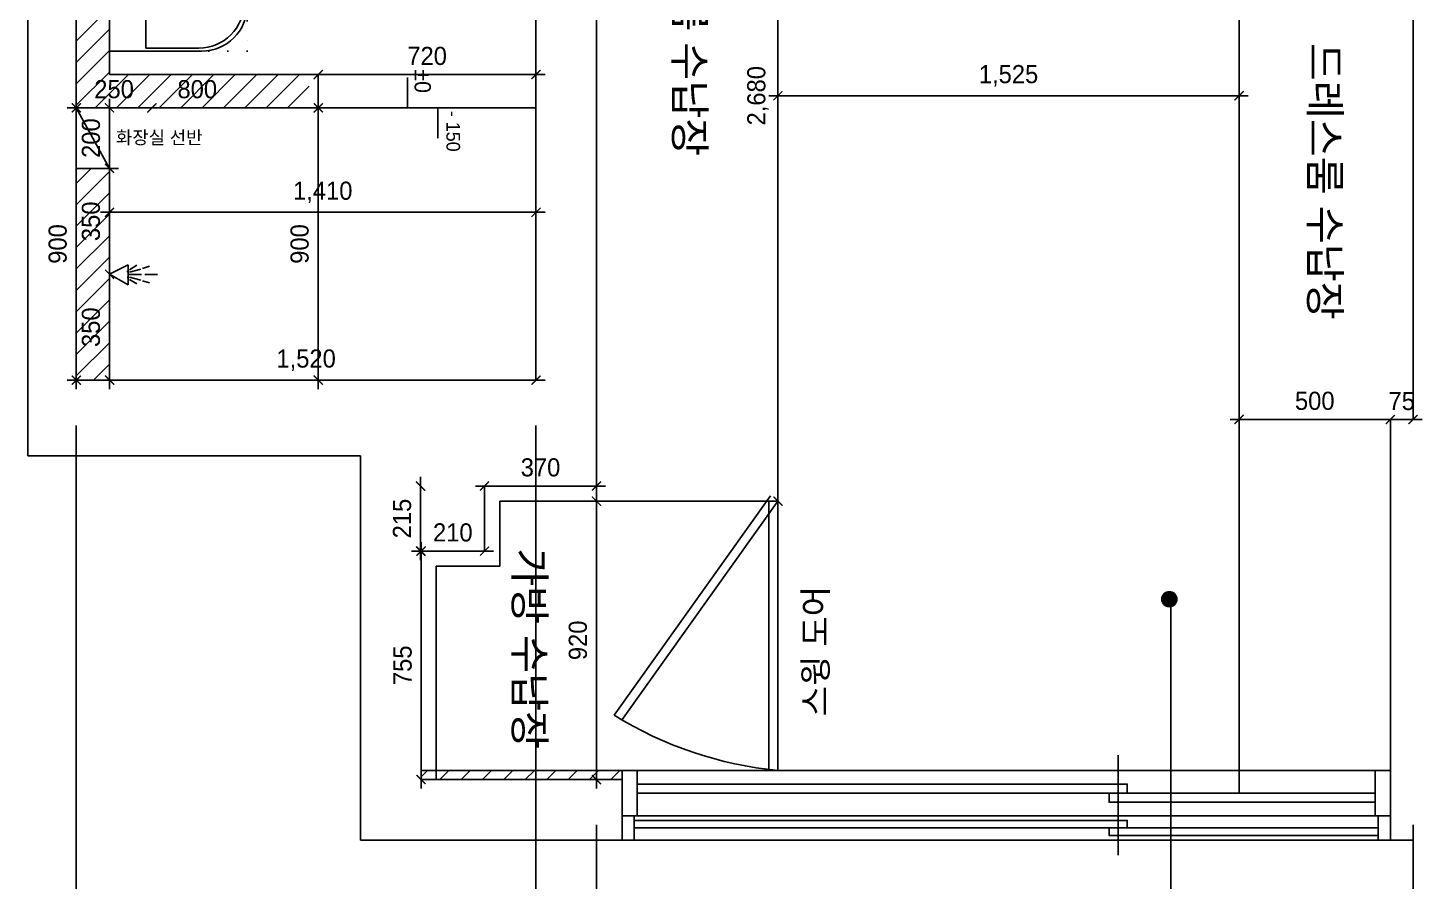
# Model space of a CAD drawing. Header units: millimetres. Extents: x -551172 to 232469, y -3435 to 261611.
# Drawn here: x 142801 to 147411, y 101270 to 104090 of the extents above; entities that cross this region are included whole.
import ezdxf

# ---------------------------------------------------------------- set-up
doc = ezdxf.new("R2010")
doc.units = ezdxf.units.MM
doc.header["$LTSCALE"] = 10
doc.header["$PDMODE"] = 3
doc.linetypes.add('DASHEDX2', pattern=[1.5, 1, -0.5])
doc.linetypes.add('DOT', pattern=[6.35, 0, -6.35])
doc.layers.get('DEFPOINTS').update_dxf_attribs({"color": 248})
for name, color, linetype in [('0-ELC TEXT', 7, 'Continuous'), ('03-WAL NEW', 3, 'Continuous'), ('06-FUR', 6, 'Continuous'), ('07-DIM WAL', 5, 'Continuous'), ('3.기호.계단선', 30, 'Continuous'), ('BATH', 4, 'Continuous'), ('C-HAT', 251, 'Continuous'), ('CO-BATH', 6, 'Continuous'), ('TOILET-1', 6, 'Continuous'), ('도면층2', 2, 'Continuous'), ('도면층4', 4, 'Continuous'), ('도면층5', 5, 'Continuous'), ('욕실설비', 3, 'Continuous')]:
    doc.layers.add(name, color=color, linetype=linetype)
doc.styles.add('HY 울릉도 L', font='')
doc.styles.add('YOURNAME', font='HY울릉도M.TTF')
doc.styles.add('코레일둥고', font='Korail_Round_Gothic_Medium.ttf')
doc.styles.get('HY 울릉도 L').set_extended_font_data('HY울릉도L')
doc.dimstyles.new('30', dxfattribs={"dimscale": 30, "dimtxt": 2, "dimasz": 1, "dimexe": 1, "dimexo": 1, "dimgap": 1, "dimtad": 1, "dimdec": 0, "dimrnd": 0.05, "dimdsep": 46, "dimlunit": 6, "dimtxsty": 'HY 울릉도 L', "dimblk": 'ARCHTICK', "dimcen": 2.5, "dimdle": 1, "dimclrd": 133, "dimclre": 133, "dimclrt": 30, "dimadec": 0, "dimazin": 0, "dimtfac": 1, "dimtdec": 0, "dimtix": 1, "dimtmove": 2, "dimatfit": 3, "dimldrblk": 'ARCHTICK', "dimfxl": 1, "dimlwd": -1, "dimlwe": -1, "dimarcsym": 0})
doc.dimstyles.new('YOURNAME-50', dxfattribs={"dimscale": 50, "dimtxt": 1.8, "dimasz": 0.9, "dimexe": 1, "dimexo": 3, "dimgap": 0.7, "dimtad": 1, "dimdec": 0, "dimzin": 0, "dimdsep": 46, "dimtxsty": 'YOURNAME', "dimblk": 'ARCHTICK', "dimcen": 0, "dimclrd": 1, "dimclre": 1, "dimclrt": 7, "dimadec": 0, "dimazin": 0, "dimtfac": 1, "dimtdec": 0, "dimtix": 1, "dimtmove": 2, "dimatfit": 3, "dimldrblk": 'ARCHTICK', "dimfxl": 1, "dimtolj": 1, "dimtzin": 0, "dimarcsym": 0})

# ---------------------------------------------------------------- blocks, each defined once
blk = doc.blocks.new('_ArchTick')
at = {"color": 0, "linetype": 'ByBlock', "const_width": 0.15}
blk.add_lwpolyline([(-0.5, -0.5), (0.5, 0.5)], dxfattribs=at)
blk = doc.blocks.new('*D733')
at = {"layer": '07-DIM WAL', "color": 1, "lineweight": -2, "transparency": 16777216}
for p, q in [((144681.4, 101455.3), (144681.4, 99627.8)), ((147381.4, 101455.3), (147381.4, 99627.8)), ((144681.4, 99677.8), (147381.4, 99677.8))]:
    blk.add_line(p, q, dxfattribs=at)
at = {"layer": 'DEFPOINTS', "color": 0, "transparency": 16777216}
for p in [(144681.4, 101605.3), (147381.4, 101605.3), (147381.4, 99677.8)]:
    blk.add_point(p, dxfattribs=at)
at = {"layer": '07-DIM WAL', "color": 1, "lineweight": -2, "transparency": 16777216, "xscale": 45, "yscale": 45, "zscale": 45, "rotation": 180}
blk.add_blockref('_ArchTick', (144681.4, 99677.8), dxfattribs=at)
at = {"layer": '07-DIM WAL', "color": 1, "lineweight": -2, "transparency": 16777216, "xscale": 45, "yscale": 45, "zscale": 45}
blk.add_blockref('_ArchTick', (147381.4, 99677.8), dxfattribs=at)
at = {"layer": '07-DIM WAL', "color": 7, "transparency": 16777216, "insert": (146031.4, 99759.6), "char_height": 90, "attachment_point": 5, "style": 'YOURNAME'}
blk.add_mtext('\\A1;2700', dxfattribs=at)
blk = doc.blocks.new('*D734')
at = {"layer": '07-DIM WAL', "color": 1, "lineweight": -2, "transparency": 16777216}
for p, q in [((142961.4, 102775.3), (142961.4, 99627.8)), ((144481.4, 102775.3), (144481.4, 99627.8)), ((142961.4, 99677.8), (144481.4, 99677.8))]:
    blk.add_line(p, q, dxfattribs=at)
at = {"layer": 'DEFPOINTS', "color": 0, "transparency": 16777216}
for p in [(142961.4, 102925.3), (144481.4, 102925.3), (144481.4, 99677.8)]:
    blk.add_point(p, dxfattribs=at)
at = {"layer": '07-DIM WAL', "color": 1, "lineweight": -2, "transparency": 16777216, "xscale": 45, "yscale": 45, "zscale": 45, "rotation": 180}
blk.add_blockref('_ArchTick', (142961.4, 99677.8), dxfattribs=at)
at = {"layer": '07-DIM WAL', "color": 1, "lineweight": -2, "transparency": 16777216, "xscale": 45, "yscale": 45, "zscale": 45}
blk.add_blockref('_ArchTick', (144481.4, 99677.8), dxfattribs=at)
at = {"layer": '07-DIM WAL', "color": 7, "transparency": 16777216, "insert": (143721.4, 99759.6), "char_height": 90, "attachment_point": 5, "style": 'YOURNAME'}
blk.add_mtext('\\A1;1520', dxfattribs=at)
blk = doc.blocks.new('*D760')
at = {"layer": '06-FUR', "color": 133, "transparency": 16777216}
blk.add_line((144711.4, 102575.3), (144281.4, 102575.3), dxfattribs=at)
at = {"layer": 'DEFPOINTS', "color": 0, "transparency": 16777216}
for p in [(144311.4, 102575.3), (144311.4, 102575.3), (144681.4, 102575.3)]:
    blk.add_point(p, dxfattribs=at)
at = {"layer": '06-FUR', "color": 133, "transparency": 16777216, "xscale": 30, "yscale": 30, "zscale": 30, "rotation": 180}
blk.add_blockref('_ArchTick', (144311.4, 102575.3), dxfattribs=at)
at = {"layer": '06-FUR', "color": 133, "transparency": 16777216, "xscale": 30, "yscale": 30, "zscale": 30}
blk.add_blockref('_ArchTick', (144681.4, 102575.3), dxfattribs=at)
at = {"layer": '06-FUR', "color": 30, "transparency": 16777216, "insert": (144496.4, 102636.6), "char_height": 60, "attachment_point": 5, "style": 'HY 울릉도 L'}
blk.add_mtext('370', dxfattribs=at)
blk = doc.blocks.new('*D761')
at = {"layer": '06-FUR', "color": 133, "transparency": 16777216}
for p, q in [((144100, 102605.3), (144100, 102330.3)), ((144130, 102575.3), (144130, 102575.3)), ((144281.4, 102360.3), (144070, 102360.3))]:
    blk.add_line(p, q, dxfattribs=at)
at = {"layer": 'DEFPOINTS', "color": 0, "transparency": 16777216}
for p in [(144100, 102575.3), (144100, 102360.3), (144311.4, 102360.3)]:
    blk.add_point(p, dxfattribs=at)
at = {"layer": '06-FUR', "color": 133, "transparency": 16777216, "xscale": 30, "yscale": 30, "zscale": 30}
for p, rotation in [((144100, 102575.3), 90), ((144100, 102360.3), 270)]:
    blk.add_blockref('_ArchTick', p, dxfattribs=dict(at, rotation=rotation))
at = {"layer": '06-FUR', "color": 30, "transparency": 16777216, "insert": (144038.7, 102467.8), "char_height": 60, "attachment_point": 5, "rotation": 90, "style": 'HY 울릉도 L'}
blk.add_mtext('215', dxfattribs=at)
blk = doc.blocks.new('*D762')
at = {"layer": '06-FUR', "color": 133, "transparency": 16777216}
for p, q in [((144101.4, 102360.3), (144071.4, 102360.3)), ((144311.4, 102360.3), (144101.4, 102360.3)), ((144311.4, 102360.3), (144341.4, 102360.3))]:
    blk.add_line(p, q, dxfattribs=at)
at = {"layer": 'DEFPOINTS', "color": 0, "transparency": 16777216}
for p in [(144101.4, 102360.3), (144101.4, 102360.3), (144311.4, 102360.3)]:
    blk.add_point(p, dxfattribs=at)
at = {"layer": '06-FUR', "color": 133, "transparency": 16777216, "xscale": 30, "yscale": 30, "zscale": 30}
blk.add_blockref('_ArchTick', (144101.4, 102360.3), dxfattribs=at)
at = {"layer": '06-FUR', "color": 133, "transparency": 16777216, "xscale": 30, "yscale": 30, "zscale": 30, "rotation": 180}
blk.add_blockref('_ArchTick', (144311.4, 102360.3), dxfattribs=at)
at = {"layer": '06-FUR', "color": 30, "transparency": 16777216, "insert": (144206.4, 102421.6), "char_height": 60, "attachment_point": 5, "style": 'HY 울릉도 L'}
blk.add_mtext('210', dxfattribs=at)
blk = doc.blocks.new('*D758')
at = {"layer": '06-FUR', "color": 133, "transparency": 16777216}
for p, q in [((144101.4, 102390.3), (144101.4, 101575.3)), ((144131.4, 102360.3), (144131.4, 102360.3)), ((144131.4, 101605.3), (144131.4, 101605.3))]:
    blk.add_line(p, q, dxfattribs=at)
at = {"layer": 'DEFPOINTS', "color": 0, "transparency": 16777216}
for p in [(144101.4, 102360.3), (144101.4, 101605.3), (144101.4, 101605.3)]:
    blk.add_point(p, dxfattribs=at)
at = {"layer": '06-FUR', "color": 133, "transparency": 16777216, "xscale": 30, "yscale": 30, "zscale": 30}
for p, rotation in [((144101.4, 102360.3), 90), ((144101.4, 101605.3), 270)]:
    blk.add_blockref('_ArchTick', p, dxfattribs=dict(at, rotation=rotation))
at = {"layer": '06-FUR', "color": 30, "transparency": 16777216, "insert": (144040.7, 101982.8), "char_height": 60, "attachment_point": 5, "rotation": 90, "style": 'HY 울릉도 L'}
blk.add_mtext('755', dxfattribs=at)
blk = doc.blocks.new('*D805')
at = {"layer": '06-FUR', "color": 133, "transparency": 16777216}
for p, q in [((147306.4, 102795.3), (147276.4, 102795.3)), ((147381.4, 102795.3), (147306.4, 102795.3)), ((147381.4, 102795.3), (147411.4, 102795.3))]:
    blk.add_line(p, q, dxfattribs=at)
at = {"layer": 'DEFPOINTS', "color": 0, "transparency": 16777216}
for p in [(147306.4, 102795.3), (147306.4, 102795.3), (147381.4, 102795.3)]:
    blk.add_point(p, dxfattribs=at)
at = {"layer": '06-FUR', "color": 133, "transparency": 16777216, "xscale": 30, "yscale": 30, "zscale": 30}
blk.add_blockref('_ArchTick', (147306.4, 102795.3), dxfattribs=at)
at = {"layer": '06-FUR', "color": 133, "transparency": 16777216, "xscale": 30, "yscale": 30, "zscale": 30, "rotation": 180}
blk.add_blockref('_ArchTick', (147381.4, 102795.3), dxfattribs=at)
at = {"layer": '06-FUR', "color": 30, "transparency": 16777216, "insert": (147343.9, 102856), "char_height": 60, "attachment_point": 5, "style": 'HY 울릉도 L'}
blk.add_mtext('75', dxfattribs=at)
blk = doc.blocks.new('*D814')
at = {"layer": '06-FUR', "color": 133, "transparency": 16777216}
for p, q in [((145281.4, 105235.3), (145281.4, 102495.3)), ((145311.4, 105205.3), (145311.4, 105205.3)), ((145311.4, 102525.3), (145311.4, 102525.3))]:
    blk.add_line(p, q, dxfattribs=at)
at = {"layer": 'DEFPOINTS', "color": 0, "transparency": 16777216}
for p in [(145281.4, 105205.3), (145281.4, 102525.3), (145281.4, 102525.3)]:
    blk.add_point(p, dxfattribs=at)
at = {"layer": '06-FUR', "color": 133, "transparency": 16777216, "xscale": 30, "yscale": 30, "zscale": 30}
for p, rotation in [((145281.4, 105205.3), 90), ((145281.4, 102525.3), 270)]:
    blk.add_blockref('_ArchTick', p, dxfattribs=dict(at, rotation=rotation))
at = {"layer": '06-FUR', "color": 30, "transparency": 16777216, "insert": (145215.4, 103865.3), "char_height": 60, "attachment_point": 5, "rotation": 90, "style": 'HY 울릉도 L'}
blk.add_mtext('2,680', dxfattribs=at)
blk = doc.blocks.new('*D808')
at = {"layer": '06-FUR', "color": 133, "transparency": 16777216}
for p, q in [((144681.4, 102555.3), (144681.4, 101575.3)), ((144711.4, 102525.3), (144711.4, 102525.3)), ((144711.4, 101605.3), (144711.4, 101605.3))]:
    blk.add_line(p, q, dxfattribs=at)
at = {"layer": 'DEFPOINTS', "color": 0, "transparency": 16777216}
for p in [(144681.4, 102525.3), (144681.4, 101605.3), (144681.4, 101605.3)]:
    blk.add_point(p, dxfattribs=at)
at = {"layer": '06-FUR', "color": 133, "transparency": 16777216, "xscale": 30, "yscale": 30, "zscale": 30}
for p, rotation in [((144681.4, 102525.3), 90), ((144681.4, 101605.3), 270)]:
    blk.add_blockref('_ArchTick', p, dxfattribs=dict(at, rotation=rotation))
at = {"layer": '06-FUR', "color": 30, "transparency": 16777216, "insert": (144620.1, 102065.3), "char_height": 60, "attachment_point": 5, "rotation": 90, "style": 'HY 울릉도 L'}
blk.add_mtext('920', dxfattribs=at)
blk = doc.blocks.new('*D816')
at = {"layer": '06-FUR', "color": 133, "transparency": 16777216}
for p, q in [((146806.4, 102491.9), (146806.4, 102825.3)), ((147336.4, 102795.3), (146776.4, 102795.3))]:
    blk.add_line(p, q, dxfattribs=at)
at = {"layer": 'DEFPOINTS', "color": 0, "transparency": 16777216}
for p in [(146806.4, 102795.3), (147306.4, 102795.3), (146806.4, 102461.9)]:
    blk.add_point(p, dxfattribs=at)
at = {"layer": '06-FUR', "color": 133, "transparency": 16777216, "xscale": 30, "yscale": 30, "zscale": 30, "rotation": 180}
blk.add_blockref('_ArchTick', (146806.4, 102795.3), dxfattribs=at)
at = {"layer": '06-FUR', "color": 133, "transparency": 16777216, "xscale": 30, "yscale": 30, "zscale": 30}
blk.add_blockref('_ArchTick', (147306.4, 102795.3), dxfattribs=at)
at = {"layer": '06-FUR', "color": 30, "transparency": 16777216, "insert": (147056.4, 102856.6), "char_height": 60, "attachment_point": 5, "style": 'HY 울릉도 L'}
blk.add_mtext('500', dxfattribs=at)
blk = doc.blocks.new('*D818')
at = {"layer": '06-FUR', "color": 133, "transparency": 16777216}
for p, q in [((145251.4, 103865.3), (146836.4, 103865.3)), ((146806.4, 103713.1), (146806.4, 103895.3))]:
    blk.add_line(p, q, dxfattribs=at)
at = {"layer": 'DEFPOINTS', "color": 0, "transparency": 16777216}
for p in [(145281.4, 103865.3), (146806.4, 103865.3), (146806.4, 103683.1)]:
    blk.add_point(p, dxfattribs=at)
at = {"layer": '06-FUR', "color": 133, "transparency": 16777216, "xscale": 30, "yscale": 30, "zscale": 30, "rotation": 180}
blk.add_blockref('_ArchTick', (145281.4, 103865.3), dxfattribs=at)
at = {"layer": '06-FUR', "color": 133, "transparency": 16777216, "xscale": 30, "yscale": 30, "zscale": 30}
blk.add_blockref('_ArchTick', (146806.4, 103865.3), dxfattribs=at)
at = {"layer": '06-FUR', "color": 30, "transparency": 16777216, "insert": (146043.9, 103931.2), "char_height": 60, "attachment_point": 5, "style": 'HY 울릉도 L'}
blk.add_mtext('1,525', dxfattribs=at)
blk = doc.blocks.new('B-003')
blk.add_line((0, 0), (0, -65))
at = {"layer": 'CO-BATH'}
for p, q in [((272.5, 0), (-272.5, 0)), ((272.5, -305), (272.5, 0)), ((-272.5, 0), (-272.5, -305)), ((-122.5, -455), (122.5, -455))]:
    blk.add_line(p, q, dxfattribs=at)
at = {"layer": 'CO-BATH', "color": 8}
for p, q in [((-12.5, -60), (-12.5, -150.5)), ((12.5, -60), (12.5, -150.5)), ((-262.5, -120), (-262.5, -295)), ((262.5, -120), (-262.5, -120)), ((262.5, -295), (262.5, -120)), ((-14.5, -155.5), (-14.5, -160.5)), ((-14.5, -160.5), (14.5, -160.5)), ((-13.5, -150.5), (-13.5, -155.5)), ((13.5, -150.5), (13.5, -155.5)), ((14.5, -155.5), (14.5, -160.5)), ((-112.5, -445), (112.5, -445))]:
    blk.add_line(p, q, dxfattribs=at)
at = {"layer": 'CO-BATH', "color": 251}
for p, q in [((-14.5, -155.5), (14.5, -155.5)), ((-13.5, -150.5), (13.5, -150.5))]:
    blk.add_line(p, q, dxfattribs=at)
at = {"layer": 'CO-BATH', "color": 8, "linetype": 'DOT'}
blk.add_lwpolyline([(-272.5, -455), (272.5, -455), (272.5, 0), (-272.5, 0)], close=True, dxfattribs=at)
at = {"layer": 'CO-BATH', "color": 8}
blk.add_circle((0, -195), 25, dxfattribs=at)
at = {"layer": 'CO-BATH', "color": 251}
blk.add_circle((0, -195), 20, dxfattribs=at)
at = {"layer": 'CO-BATH', "color": 8}
for centre, radius, start, end in [((0, -60), 35, 290.9248, 249.0751), ((0, -60), 12.5, 360, 180), ((-112.5, -295), 150, 180, 270), ((112.5, -295), 150, 270, 0)]:
    blk.add_arc(centre, radius, start, end, dxfattribs=at)
at = {"layer": 'CO-BATH', "color": 251}
for radius, start, end in [(30, 294.6243, 245.3757), (25, 300, 240), (18, 313.9829, 226.017)]:
    blk.add_arc((0, -60), radius, start, end, dxfattribs=at)
at = {"layer": 'CO-BATH'}
for centre, start, end in [((-122.5, -305), 180, 270), ((122.5, -305), 270, 0)]:
    blk.add_arc(centre, 150, start, end, dxfattribs=at)
blk = doc.blocks.new('AC-8')
at = {"layer": 'BATH'}
for p, q in [((-50.8, 54), (-0.1, 142.7)), ((-0.1, 142.7), (45.4, 54)), ((45.4, 54), (-50.8, 54)), ((-24.7, 46.5), (-46.3, 12.2)), ((-13.5, 47.3), (-27.7, -7.9)), ((-1.6, 49.5), (-1.6, -10.8)), ((10.4, 47.3), (24.5, -7.9)), ((21.6, 46.5), (43.2, 12.2)), ((-31.4, -16.2), (-41.1, -49)), ((-1.6, -27.3), (-1.6, -88.5)), ((28.3, -16.2), (38, -49))]:
    blk.add_line(p, q, dxfattribs=at)
blk = doc.blocks.new('A$C1AC25B95')
at = {"layer": '욕실설비', "color": 8}
for p, q in [((28.3, 72.3), (28.3, 75)), ((53.3, 73.7), (53.3, 75))]:
    blk.add_line(p, q, dxfattribs=at)
at = {"layer": 'TOILET-1', "linetype": 'Continuous', "xscale": 0.873786407766195, "yscale": 0.873786407766195, "zscale": 0.873786407766195, "rotation": 180}
blk.add_blockref('AC-8', (39.7, 124.7), dxfattribs=at)
blk = doc.blocks.new('*D765')
at = {"layer": '06-FUR', "color": 133, "transparency": 16777216}
for p, q in [((143761.4, 103905.3), (143761.4, 103795.3)), ((143791.4, 103825.3), (142931.4, 103825.3))]:
    blk.add_line(p, q, dxfattribs=at)
at = {"layer": 'DEFPOINTS', "color": 0, "transparency": 16777216}
for p in [(143761.4, 103935.3), (142961.4, 103825.3), (142961.4, 103825.3)]:
    blk.add_point(p, dxfattribs=at)
at = {"layer": '06-FUR', "color": 133, "transparency": 16777216, "xscale": 30, "yscale": 30, "zscale": 30, "rotation": 180}
blk.add_blockref('_ArchTick', (142961.4, 103825.3), dxfattribs=at)
at = {"layer": '06-FUR', "color": 133, "transparency": 16777216, "xscale": 30, "yscale": 30, "zscale": 30}
blk.add_blockref('_ArchTick', (143761.4, 103825.3), dxfattribs=at)
at = {"layer": '06-FUR', "color": 30, "transparency": 16777216, "insert": (143361.4, 103886.6), "char_height": 60, "attachment_point": 5, "style": 'HY 울릉도 L'}
blk.add_mtext('800', dxfattribs=at)
blk = doc.blocks.new('*D807')
at = {"layer": '06-FUR', "color": 133, "transparency": 16777216}
for p, q in [((144481.4, 103945.3), (144481.4, 103965.3)), ((143731.4, 103935.3), (144511.4, 103935.3))]:
    blk.add_line(p, q, dxfattribs=at)
at = {"layer": 'DEFPOINTS', "color": 0, "transparency": 16777216}
for p in [(143761.4, 103935.3), (144481.4, 103935.3), (144481.4, 103915.3)]:
    blk.add_point(p, dxfattribs=at)
at = {"layer": '06-FUR', "color": 133, "transparency": 16777216, "xscale": 30, "yscale": 30, "zscale": 30, "rotation": 180}
blk.add_blockref('_ArchTick', (143761.4, 103935.3), dxfattribs=at)
at = {"layer": '06-FUR', "color": 133, "transparency": 16777216, "xscale": 30, "yscale": 30, "zscale": 30}
blk.add_blockref('_ArchTick', (144481.4, 103935.3), dxfattribs=at)
at = {"layer": '06-FUR', "color": 30, "transparency": 16777216, "insert": (144121.4, 103996.6), "char_height": 60, "attachment_point": 5, "style": 'HY 울릉도 L'}
blk.add_mtext('720', dxfattribs=at)
blk = doc.blocks.new('*D823')
at = {"layer": '06-FUR', "color": 133, "transparency": 16777216}
blk.add_line((144511.4, 102925.3), (142931.4, 102925.3), dxfattribs=at)
at = {"layer": 'DEFPOINTS', "color": 0, "transparency": 16777216}
for p in [(142961.4, 102925.3), (142961.4, 102925.3), (144481.4, 102925.3)]:
    blk.add_point(p, dxfattribs=at)
at = {"layer": '06-FUR', "color": 133, "transparency": 16777216, "xscale": 30, "yscale": 30, "zscale": 30, "rotation": 180}
blk.add_blockref('_ArchTick', (142961.4, 102925.3), dxfattribs=at)
at = {"layer": '06-FUR', "color": 133, "transparency": 16777216, "xscale": 30, "yscale": 30, "zscale": 30}
blk.add_blockref('_ArchTick', (144481.4, 102925.3), dxfattribs=at)
at = {"layer": '06-FUR', "color": 30, "transparency": 16777216, "insert": (143721.4, 102991.2), "char_height": 60, "attachment_point": 5, "style": 'HY 울릉도 L'}
blk.add_mtext('1,520', dxfattribs=at)
blk = doc.blocks.new('*D824')
at = {"layer": '06-FUR', "color": 133, "transparency": 16777216}
blk.add_line((142961.4, 103855.3), (142961.4, 102895.3), dxfattribs=at)
at = {"layer": 'DEFPOINTS', "color": 0, "transparency": 16777216}
for p in [(142961.4, 103825.3), (142961.4, 102925.3), (142961.4, 102925.3)]:
    blk.add_point(p, dxfattribs=at)
at = {"layer": '06-FUR', "color": 133, "transparency": 16777216, "xscale": 30, "yscale": 30, "zscale": 30}
for p, rotation in [((142961.4, 103825.3), 90), ((142961.4, 102925.3), 270)]:
    blk.add_blockref('_ArchTick', p, dxfattribs=dict(at, rotation=rotation))
at = {"layer": '06-FUR', "color": 30, "transparency": 16777216, "insert": (142900.1, 103375.3), "char_height": 60, "attachment_point": 5, "rotation": 90, "style": 'HY 울릉도 L'}
blk.add_mtext('900', dxfattribs=at)
blk = doc.blocks.new('*D825')
at = {"layer": '06-FUR', "color": 133, "transparency": 16777216}
for p, q in [((143071.4, 103825.3), (143071.4, 103855.3)), ((143071.4, 103825.3), (143071.4, 103625.3)), ((143101.4, 103825.3), (143101.4, 103825.3)), ((142961.4, 103625.3), (143101.4, 103625.3)), ((143071.4, 103625.3), (143071.4, 103595.3))]:
    blk.add_line(p, q, dxfattribs=at)
at = {"layer": 'DEFPOINTS', "color": 0, "transparency": 16777216}
for p in [(143071.4, 103825.3), (142931.4, 103625.3), (143071.4, 103625.3)]:
    blk.add_point(p, dxfattribs=at)
at = {"layer": '06-FUR', "color": 133, "transparency": 16777216, "xscale": 30, "yscale": 30, "zscale": 30}
for p, rotation in [((143071.4, 103825.3), 270), ((143071.4, 103625.3), 90)]:
    blk.add_blockref('_ArchTick', p, dxfattribs=dict(at, rotation=rotation))
at = {"layer": '06-FUR', "color": 30, "transparency": 16777216, "insert": (143010.1, 103725.3), "char_height": 60, "attachment_point": 5, "rotation": 90, "style": 'HY 울릉도 L'}
blk.add_mtext('200', dxfattribs=at)
blk = doc.blocks.new('*D767')
at = {"layer": '06-FUR', "color": 133, "transparency": 16777216}
blk.add_line((143241.4, 103825.3), (142931.4, 103825.3), dxfattribs=at)
at = {"layer": 'DEFPOINTS', "color": 0, "transparency": 16777216}
for p in [(142961.4, 103825.3), (142961.4, 103825.3), (143211.4, 103825.3)]:
    blk.add_point(p, dxfattribs=at)
at = {"layer": '06-FUR', "color": 133, "transparency": 16777216, "xscale": 30, "yscale": 30, "zscale": 30}
for p, rotation in [((142961.4, 103825.3), 180.00000000003), ((143211.4, 103825.3), 3.005595772265224e-11)]:
    blk.add_blockref('_ArchTick', p, dxfattribs=dict(at, rotation=rotation))
at = {"layer": '06-FUR', "color": 30, "transparency": 16777216, "insert": (143086.4, 103886.6), "char_height": 60, "attachment_point": 5, "style": 'HY 울릉도 L'}
blk.add_mtext('250', dxfattribs=at)
blk = doc.blocks.new('*D820')
at = {"layer": '06-FUR', "color": 133, "transparency": 16777216}
for p, q in [((143071.4, 103245.3), (143071.4, 103655.3)), ((143101.4, 103625.3), (143101.4, 103625.3)), ((143101.4, 103275.3), (143101.4, 103275.3))]:
    blk.add_line(p, q, dxfattribs=at)
at = {"layer": 'DEFPOINTS', "color": 0, "transparency": 16777216}
for p in [(143071.4, 103625.3), (143071.4, 103625.3), (143071.4, 103275.3)]:
    blk.add_point(p, dxfattribs=at)
at = {"layer": '06-FUR', "color": 133, "transparency": 16777216, "xscale": 30, "yscale": 30, "zscale": 30}
for p, rotation in [((143071.4, 103625.3), 90), ((143071.4, 103275.3), 270)]:
    blk.add_blockref('_ArchTick', p, dxfattribs=dict(at, rotation=rotation))
at = {"layer": '06-FUR', "color": 30, "transparency": 16777216, "insert": (143010, 103450.3), "char_height": 60, "attachment_point": 5, "rotation": 90, "style": 'HY 울릉도 L'}
blk.add_mtext('350', dxfattribs=at)
blk = doc.blocks.new('*D821')
at = {"layer": '06-FUR', "color": 133, "transparency": 16777216}
for p, q in [((143071.4, 103305.3), (143071.4, 102895.3)), ((143101.4, 103275.3), (143101.4, 103275.3)), ((143101.4, 102925.3), (143101.4, 102925.3))]:
    blk.add_line(p, q, dxfattribs=at)
at = {"layer": 'DEFPOINTS', "color": 0, "transparency": 16777216}
for p in [(143071.4, 103275.3), (143071.4, 102925.3), (143071.4, 102925.3)]:
    blk.add_point(p, dxfattribs=at)
at = {"layer": '06-FUR', "color": 133, "transparency": 16777216, "xscale": 30, "yscale": 30, "zscale": 30}
for p, rotation in [((143071.4, 103275.3), 90), ((143071.4, 102925.3), 270)]:
    blk.add_blockref('_ArchTick', p, dxfattribs=dict(at, rotation=rotation))
at = {"layer": '06-FUR', "color": 30, "transparency": 16777216, "insert": (143010, 103100.3), "char_height": 60, "attachment_point": 5, "rotation": 90, "style": 'HY 울릉도 L'}
blk.add_mtext('350', dxfattribs=at)
blk = doc.blocks.new('*D822')
at = {"layer": '06-FUR', "color": 133, "transparency": 16777216}
for p, q in [((143761.4, 103855.3), (143761.4, 102895.3)), ((143791.4, 103825.3), (143791.4, 103825.3)), ((143791.4, 102925.3), (143791.4, 102925.3))]:
    blk.add_line(p, q, dxfattribs=at)
at = {"layer": 'DEFPOINTS', "color": 0, "transparency": 16777216}
for p in [(143761.4, 103825.3), (143761.4, 102925.3), (143761.4, 102925.3)]:
    blk.add_point(p, dxfattribs=at)
at = {"layer": '06-FUR', "color": 133, "transparency": 16777216, "xscale": 30, "yscale": 30, "zscale": 30}
for p, rotation in [((143761.4, 103825.3), 90), ((143761.4, 102925.3), 270)]:
    blk.add_blockref('_ArchTick', p, dxfattribs=dict(at, rotation=rotation))
at = {"layer": '06-FUR', "color": 30, "transparency": 16777216, "insert": (143700.1, 103375.3), "char_height": 60, "attachment_point": 5, "rotation": 90, "style": 'HY 울릉도 L'}
blk.add_mtext('900', dxfattribs=at)
blk = doc.blocks.new('*D723')
at = {"layer": '06-FUR', "color": 133, "transparency": 16777216}
blk.add_line((143041.4, 103480), (144511.4, 103480), dxfattribs=at)
at = {"layer": 'DEFPOINTS', "color": 0, "transparency": 16777216}
for p in [(143071.4, 103480), (144481.4, 103480), (144481.4, 103480)]:
    blk.add_point(p, dxfattribs=at)
at = {"layer": '06-FUR', "color": 133, "transparency": 16777216, "xscale": 30, "yscale": 30, "zscale": 30, "rotation": 180}
blk.add_blockref('_ArchTick', (143071.4, 103480), dxfattribs=at)
at = {"layer": '06-FUR', "color": 133, "transparency": 16777216, "xscale": 30, "yscale": 30, "zscale": 30}
blk.add_blockref('_ArchTick', (144481.4, 103480), dxfattribs=at)
at = {"layer": '06-FUR', "color": 30, "transparency": 16777216, "insert": (143776.4, 103545.9), "char_height": 60, "attachment_point": 5, "style": 'HY 울릉도 L'}
blk.add_mtext('1,410', dxfattribs=at)

msp = doc.modelspace()

# ---------------------------------------------------------------- hatches: boundary and pattern name
at = {"layer": '0-ELC TEXT'}
h = msp.add_hatch(color=256, dxfattribs=at)
h.dxf.hatch_style = 1
edge = h.paths.add_edge_path()
edge.add_arc((146575.6, 102201.1), 25, 180, 540, ccw=False)
at = {"layer": 'C-HAT'}
h = msp.add_hatch(dxfattribs=at)
h.set_pattern_fill('_USER', color=256, scale=50, angle=45, pattern_type=0)
h.set_pattern_definition([(45, (0, 19350), (-35.355339, 35.355339), [])])
h.paths.add_polyline_path([(143071.4, 104635.3), (142961.4, 104635.3), (142961.4, 103935.3), (142961.4, 103870.3), (143701.4, 103870.3), (142961.4, 103870.3), (142961.4, 103825.3), (143731.4, 103825.3), (143731.4, 103935.3), (143071.4, 103935.3)])
h.paths.add_polyline_path([(143071.4, 105355.3), (142961.4, 105355.3), (142961.4, 105235.3), (143071.4, 105235.3)])
h = msp.add_hatch(dxfattribs=at)
h.set_pattern_fill('_USER', color=256, scale=50, angle=45, pattern_type=0)
h.set_pattern_definition([(45, (0, 0), (-35.355339, 35.355339), [])])
h.paths.add_polyline_path([(143071.4, 103625.3), (142961.4, 103625.3), (142961.4, 102925.3), (143071.4, 102925.3)])
h.paths.add_polyline_path([(143066.9, 103358.9), (143066.9, 103541.7), (142953.5, 103541.7), (142953.5, 103358.9)], flags=9)
h.paths.add_polyline_path([(143066.9, 103008.9), (143066.9, 103191.7), (142953.5, 103191.7), (142953.5, 103008.9)], flags=9)
h = msp.add_hatch(dxfattribs=at)
h.set_pattern_fill('_USER', color=256, scale=50, angle=45, pattern_type=0)
h.set_pattern_definition([(45, (-20540, 20270), (-35.355339, 35.355339), [])])
h.paths.add_polyline_path([(144766.4, 101635.3), (144101.4, 101635.3), (144101.4, 101605.3), (144766.4, 101605.3)])

# ---------------------------------------------------------------- linework, layer by layer
at = {"layer": '0-ELC TEXT'}
msp.add_lwpolyline([(146438.1, 100995.2), (146580, 100995.2), (146580, 102200.6)], dxfattribs=at)
msp.add_circle((146575.6, 102201.1), 25, dxfattribs=at)
at = {"layer": '03-WAL NEW'}
for p, q in [((143071.4, 103825.3), (143071.4, 102925.3)), ((144681.4, 102575.3), (144681.4, 102525.3)), ((144361.4, 102310.3), (144361.4, 102525.3)), ((144361.4, 102525.3), (144681.4, 102525.3)), ((144101.4, 102360.3), (144101.4, 101605.3)), ((144361.4, 102310.3), (144151.4, 102310.3)), ((144151.4, 102310.3), (144151.4, 101605.3)), ((144361.4, 102310.3), (144151.4, 102310.3)), ((144101.4, 101605.3), (144361.4, 101605.3))]:
    msp.add_line(p, q, dxfattribs=at)
for points in [[(143071.4, 103935.3), (143071.4, 105355.3), (142961.4, 105355.3), (142961.4, 103935.3)], [(142961.4, 103935.3), (142961.4, 103935.3), (142961.4, 103825.3), (143761.4, 103825.3), (143761.4, 103935.3), (143071.4, 103935.3)]]:
    msp.add_lwpolyline(points, dxfattribs=at)
msp.add_lwpolyline([(144766.4, 101635.3), (144101.4, 101635.3), (144101.4, 101605.3), (144766.4, 101605.3)], close=True, dxfattribs=at)
at = {"layer": '06-FUR'}
for p, q in [((145281.4, 105205.3), (145281.4, 103105.3)), ((145281.4, 102525.3), (145281.4, 105205.3)), ((146806.4, 105155.3), (146806.4, 101560.3)), ((142961.4, 103825.3), (143211.4, 103825.3)), ((143071.4, 103625.3), (142961.4, 103825.3)), ((143011.4, 103825.3), (143211.4, 103825.3)), ((143761.4, 103825.3), (144481.4, 103825.3)), ((143071.4, 103625.3), (142961.4, 103625.3)), ((144681.4, 102525.3), (145281.4, 102525.3)), ((144681.4, 102525.3), (144681.4, 101605.3)), ((144311.4, 102310.3), (144361.4, 102310.3))]:
    msp.add_line(p, q, dxfattribs=at)
at = {"layer": '3.기호.계단선'}
msp.add_lwpolyline([(144056.4, 103925.3), (144056.4, 103825.3), (144156.4, 103825.3), (144156.4, 103725.3)], dxfattribs=at)
at = {"layer": '도면층2'}
for p, q in [((142801.4, 102675.3), (142801.4, 112055.3)), ((142961.4, 102925.3), (142961.4, 105355.3)), ((144681.4, 102575.3), (144681.4, 105205.3)), ((147381.4, 105155.3), (147381.4, 102795.3)), ((144481.4, 102925.3), (142961.4, 102925.3)), ((147381.4, 102795.3), (147306.4, 102795.3)), ((147306.4, 102795.3), (147306.4, 101605.3)), ((143901.4, 102675.3), (142801.4, 102675.3)), ((143901.4, 101405.3), (143901.4, 102675.3)), ((144311.4, 102360.3), (144311.4, 102575.3)), ((144681.4, 102575.3), (144311.4, 102575.3)), ((144101.4, 101605.3), (144101.4, 102360.3)), ((144311.4, 102360.3), (144101.4, 102360.3)), ((144766.4, 101405.3), (144766.4, 101605.3)), ((147306.4, 101635.3), (147306.4, 101405.3)), ((147306.4, 101405.3), (143901.4, 101405.3)), ((147381.4, 101405.3), (147306.4, 101405.3)), ((147381.4, 99985.3), (147381.4, 101405.3))]:
    msp.add_line(p, q, dxfattribs=at)
msp.add_lwpolyline([(144481.4, 102925.3), (144481.4, 105405.3)], dxfattribs=at)
at = {"layer": '도면층4'}
for p, q in [((145257, 102542.7), (144740.3, 101818)), ((145281.4, 102525.3), (144764.7, 101800.6)), ((145251.4, 102525.3), (145251.4, 101635.3)), ((145281.4, 102525.3), (145281.4, 101635.3)), ((146406.4, 101685.3), (146406.4, 101355.3)), ((147256.4, 101635.3), (144816.4, 101635.3)), ((147256.4, 101485.3), (144816.4, 101485.3)), ((147266.4, 101405.3), (144806.4, 101405.3))]:
    msp.add_line(p, q, dxfattribs=at)
for points in [[(144766.4, 101585.3), (144766.4, 101635.3), (144816.4, 101635.3), (144816.4, 101485.3), (144766.4, 101485.3)], [(147306.4, 101585.3), (147306.4, 101635.3), (147256.4, 101635.3), (147256.4, 101485.3), (147306.4, 101485.3)], [(144816.4, 101560.3), (146436.4, 101560.3), (146436.4, 101590.3), (144816.4, 101590.3)], [(147256.4, 101530.3), (146376.4, 101530.3), (146376.4, 101560.3), (147256.4, 101560.3)], [(144766.4, 101405.3), (144806.4, 101405.3), (144806.4, 101485.3)], [(144806.4, 101470.3), (146436.4, 101470.3), (146436.4, 101445.3), (144806.4, 101445.3)], [(147306.4, 101405.3), (147266.4, 101405.3), (147266.4, 101485.3)], [(147266.4, 101420.3), (146376.4, 101420.3), (146376.4, 101445.3), (147266.4, 101445.3)]]:
    msp.add_lwpolyline(points, dxfattribs=at)
at = {"layer": '도면층5'}
msp.add_arc((145400.1, 102879.3), 1249.7, 238.1306, 264.548, dxfattribs=at)

# ---------------------------------------------------------------- block references
at = {"layer": '06-FUR', "xscale": 0.7874015748031495, "yscale": 0.7874015748031495, "zscale": 0.7874015748031495, "rotation": 270}
msp.add_blockref('A$C1AC25B95', (143071.4, 103306.6), dxfattribs=at)
at = {"layer": '07-DIM WAL', "xscale": -1, "rotation": 90}
msp.add_blockref('B-003', (143071.4, 104285.3), dxfattribs=at)

# ---------------------------------------------------------------- texts
at = {"layer": '0-ELC TEXT', "style": '코레일둥고'}
for s, p in [('드레스룸 수납장', (144940, 104580)), ('드레스룸 수납장', (147040, 104040)), ('가방 수납장', (144410, 102370))]:
    msp.add_text(s, height=100, rotation=270, dxfattribs=at).set_placement(p)
msp.add_text('화장실 선반', height=43.16, dxfattribs=at).set_placement((143092.3, 103705.7))
at = {"layer": '06-FUR', "color": 7, "linetype": 'DASHEDX2', "style": '코레일둥고'}
msp.add_text('스윙 도어', height=80, rotation=90, dxfattribs=at).set_placement((145445.4, 101814.3))
at = {"layer": '3.기호.계단선', "style": '코레일둥고'}
for s, height, p in [('±0', 53.94, (144080, 103952.4)), ('- 150', 45.23, (144185.2, 103815.4))]:
    msp.add_text(s, height=height, rotation=270, dxfattribs=at).set_placement(p)

# ---------------------------------------------------------------- dimensions: what is measured, and where the dimension line sits
at = {"layer": '06-FUR'}
for base, p1, p2, picture, middle in [((145281.4, 102525.3), (145281.4, 105205.3), (145281.4, 102525.3), '*D814', (145215.4, 103865.3)), ((142961.4, 102925.3), (142961.4, 103825.3), (142961.4, 102925.3), '*D824', (142900.1, 103375.3)), ((143071.4, 103625.3), (143071.4, 103825.3), (142931.4, 103625.3), '*D825', (143010.1, 103725.3)), ((143761.4, 102925.3), (143761.4, 103825.3), (143761.4, 102925.3), '*D822', (143700.1, 103375.3)), ((143071.4, 103625.3), (143071.4, 103275.3), (143071.4, 103625.3), '*D820', (143010, 103450.3)), ((143071.4, 102925.3), (143071.4, 103275.3), (143071.4, 102925.3), '*D821', (143010, 103100.3)), ((144100, 102360.3), (144100, 102575.3), (144311.4, 102360.3), '*D761', (144038.7, 102467.8)), ((144681.4, 101605.3), (144681.4, 102525.3), (144681.4, 101605.3), '*D808', (144620.1, 102065.3)), ((144101.4, 101605.3), (144101.4, 102360.3), (144101.4, 101605.3), '*D758', (144040.7, 101982.8))]:
    dim = msp.add_linear_dim(base=base, p1=p1, p2=p2, angle=90, dimstyle='30', override={"dimfxl": 1.25}, dxfattribs=at)
    dim.commit()
    dim.dimension.update_dxf_attribs({"geometry": picture, "text_midpoint": middle})
for base, p1, p2, picture, middle in [((144481.4, 103935.3), (143761.4, 103935.3), (144481.4, 103915.3), '*D807', (144121.4, 103996.6)), ((146806.4, 103865.3), (145281.4, 103865.3), (146806.4, 103683.1), '*D818', (146043.9, 103931.2)), ((142961.4, 103825.3), (143761.4, 103935.3), (142961.4, 103825.3), '*D765', (143361.4, 103886.6)), ((144481.4, 103480), (143071.4, 103480), (144481.4, 103480), '*D723', (143776.4, 103545.9)), ((142961.4, 102925.3), (144481.4, 102925.3), (142961.4, 102925.3), '*D823', (143721.4, 102991.2)), ((146806.4, 102795.3), (147306.4, 102795.3), (146806.4, 102461.9), '*D816', (147056.4, 102856.6)), ((147306.4, 102795.3), (147381.4, 102795.3), (147306.4, 102795.3), '*D805', (147343.9, 102856)), ((144311.4, 102575.3), (144681.4, 102575.3), (144311.4, 102575.3), '*D760', (144496.4, 102636.6)), ((144101.4, 102360.3), (144311.4, 102360.3), (144101.4, 102360.3), '*D762', (144206.4, 102421.6))]:
    dim = msp.add_linear_dim(base=base, p1=p1, p2=p2, dimstyle='30', override={"dimfxl": 1.25}, dxfattribs=at)
    dim.commit()
    dim.dimension.update_dxf_attribs({"geometry": picture, "text_midpoint": middle})
dim = msp.add_aligned_dim(p1=(143211.4, 103825.3), p2=(142961.4, 103825.3), distance=0, dimstyle='30', override={"dimfxl": 1.25}, dxfattribs=at)
dim.commit()
dim.dimension.update_dxf_attribs({"geometry": '*D767', "text_midpoint": (143086.4, 103886.6)})
at = {"layer": '07-DIM WAL'}
for base, p1, p2, picture, middle in [((144481.4, 99677.8), (142961.4, 102925.3), (144481.4, 102925.3), '*D734', (143721.4, 99759.6)), ((147381.4, 99677.8), (144681.4, 101605.3), (147381.4, 101605.3), '*D733', (146031.4, 99759.6))]:
    dim = msp.add_linear_dim(base=base, p1=p1, p2=p2, angle=180, dimstyle='YOURNAME-50', dxfattribs=at)
    dim.commit()
    dim.dimension.update_dxf_attribs({"geometry": picture, "text_midpoint": middle})

doc.saveas('drawing.dxf')
